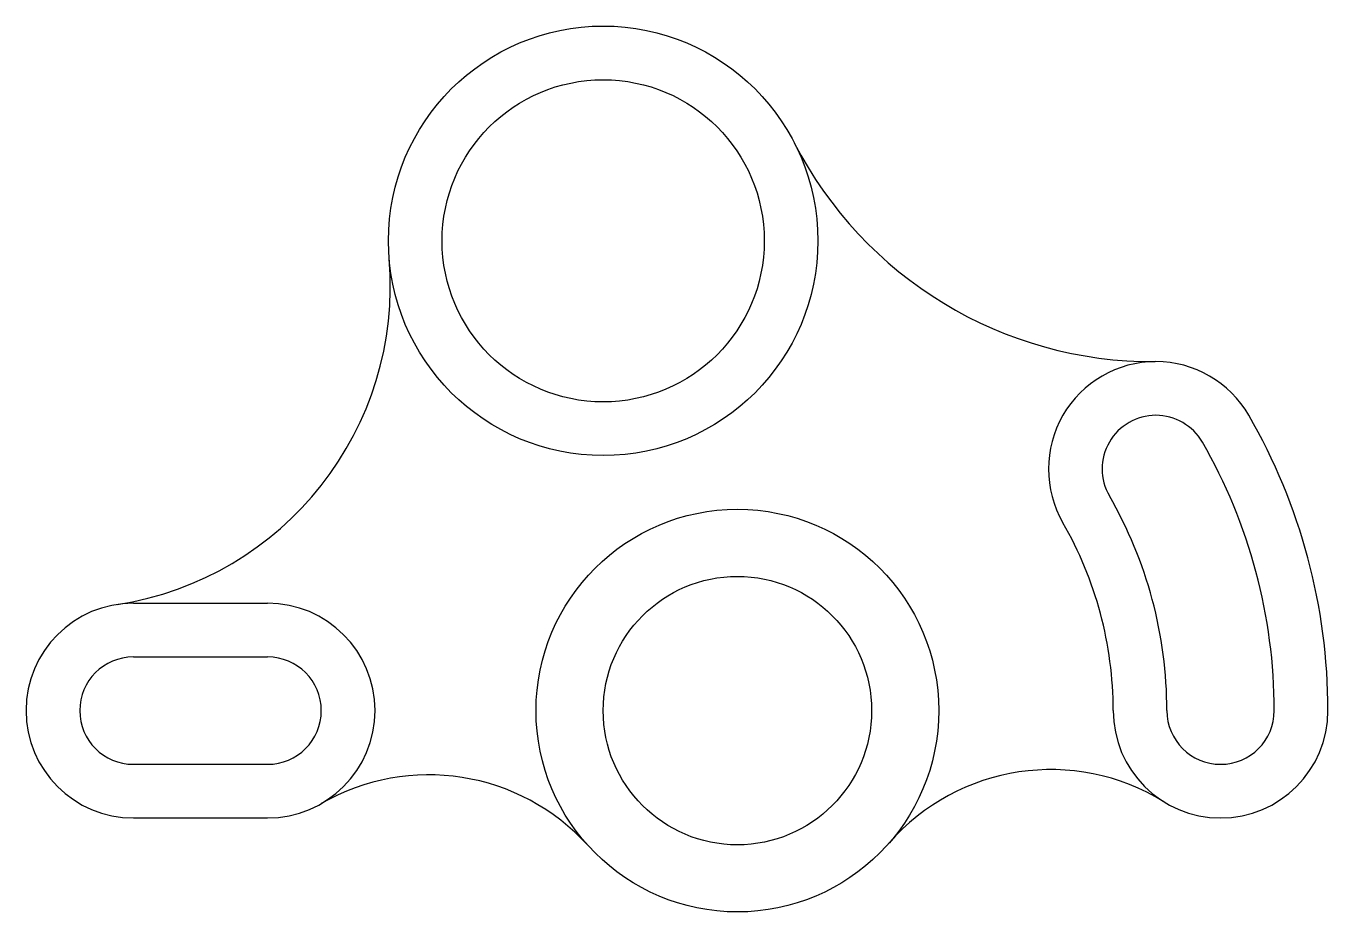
# Model space of a CAD drawing. Header units: millimetres. Extents: x -19.8 to 77.2, y 62.9 to 128.9.
import ezdxf

# ---------------------------------------------------------------- set-up
doc = ezdxf.new("R2010")
doc.units = ezdxf.units.MM
doc.layers.add('Contornos', color=7, linetype='Continuous', lineweight=25, true_color=0xffffff)

msp = doc.modelspace()

# ---------------------------------------------------------------- linework, layer by layer
at = {"layer": 'Contornos'}
for p, q in [((-11.759, 85.861), (-1.759, 85.861)), ((-11.759, 81.861), (-1.759, 81.861)), ((-11.759, 73.861), (-1.759, 73.861)), ((-11.759, 69.861), (-1.759, 69.861))]:
    msp.add_line(p, q, dxfattribs=at)
for centre, radius in [((23.241, 112.861), 16), ((23.241, 112.861), 12), ((33.241, 77.861), 15), ((33.241, 77.861), 10)]:
    msp.add_circle(centre, radius, dxfattribs=at)
for centre, radius, start, end in [((64.168, 133.86), 30, 207.16174, 270.37654), ((-16.617, 109.49), 24, 278.73146, 4.83413), ((64.418, 95.861), 8, 30, 210), ((64.418, 95.861), 4, 30, 210), ((33.241, 77.861), 44, 0, 30), ((33.241, 77.861), 40, 0, 30), ((33.241, 77.861), 32, 0, 30), ((33.241, 77.861), 28, 0, 30), ((-11.759, 77.861), 8, 90, 270), ((-1.759, 77.861), 8, 270, 90), ((-11.759, 77.861), 4, 90, 270), ((-1.759, 77.861), 4, 270, 90), ((69.241, 77.861), 8, 180, 360), ((69.241, 77.861), 4, 180, 360), ((10.241, 57.076), 16, 42.10345, 120), ((56.588, 57.467), 16, 58.1836, 138.86278)]:
    msp.add_arc(centre, radius, start, end, dxfattribs=at)

doc.saveas('drawing.dxf')
